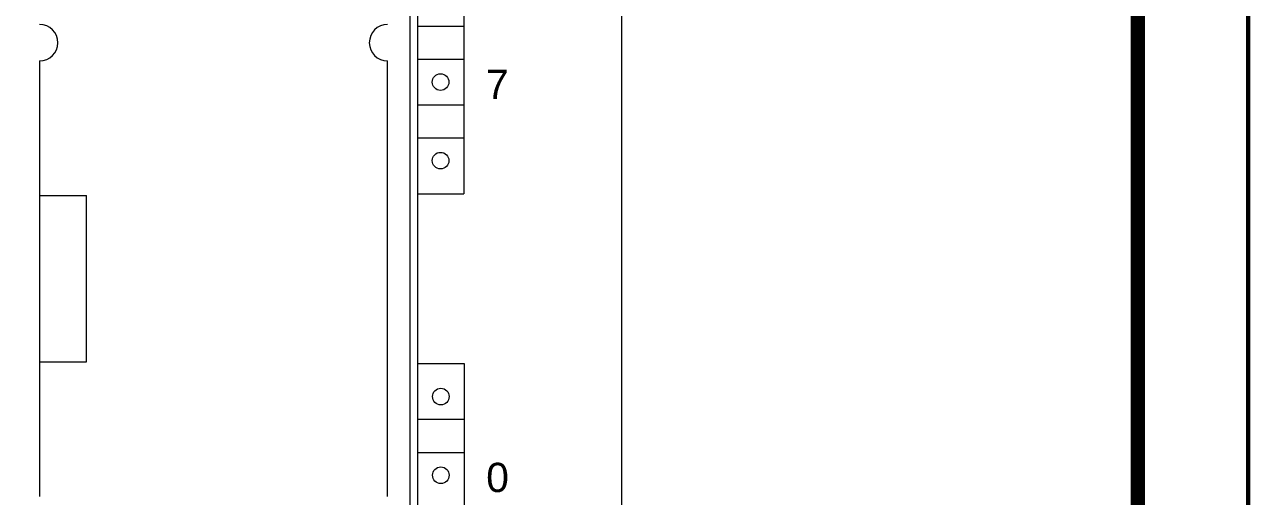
# Model space of a CAD drawing. Header units: millimetres. Extents: x -5035 to 14510, y -7775 to 12.
# Drawn here: x 623.4 to 687, y -2255 to -2230.5 of the extents above; entities that cross this region are included whole.
import ezdxf
from ezdxf.enums import TextEntityAlignment as Align

# ---------------------------------------------------------------- set-up
doc = ezdxf.new("R2010")
doc.units = ezdxf.units.MM
doc.layers.add('Cables eProC', color=81, linetype='Continuous', lineweight=25)
doc.layers.add('eProC - L2', color=41, linetype='Continuous', lineweight=20)
doc.styles.get("Standard").update_dxf_attribs({"font": 'arial.ttf'})

# ---------------------------------------------------------------- blocks, each defined once
blk = doc.blocks.new('eProC - Rótulo')
at = {"layer": 'eProC - L2', "lineweight": 5, "const_width": 0.233}
blk.add_lwpolyline([(0, 0), (297, 0), (297, -210), (0, -210), (0, 0)], dxfattribs=at)
at = {"layer": 'eProC - L2', "lineweight": 40, "const_width": 0.75}
blk.add_lwpolyline([(5.783, -203), (291.251, -203), (291.285, -14.872), (5.818, -14.872)], close=True, dxfattribs=at)
at = {"layer": 'eProC - L2'}
for tag, p in [('GR', (284.939, -193.106)), ('PG', (284.939, -198.932))]:
    blk.add_attdef(tag, text='', height=3, dxfattribs=at).set_placement(p, align=Align.MIDDLE)
blk.add_attdef('DESCRIPCIÓN', text='', height=1.8, dxfattribs=at).set_placement((216.312, -199.609), align=Align.CENTER)

msp = doc.modelspace()

# ---------------------------------------------------------------- linework, layer by layer
at = {"layer": 'eProC - L2', "linetype": 'Continuous'}
for p, q in [((654.393, -2292.79), (654.393, -2194.632)), ((643.4, -2290.591), (643.4, -2196.517)), ((643.777, -2199.108), (643.792, -2288.314)), ((646.196, -2199.108), (646.196, -2239.314)), ((643.792, -2230.597), (646.196, -2230.597)), ((624.161, -2232.403), (624.161, -2255.019)), ((642.222, -2255.019), (642.222, -2232.403)), ((643.792, -2232.325), (646.196, -2232.325)), ((643.792, -2234.681), (646.196, -2234.681)), ((643.792, -2236.408), (646.196, -2236.408)), ((624.161, -2239.392), (626.595, -2239.392)), ((626.595, -2248.03), (626.595, -2239.392)), ((643.792, -2239.314), (646.196, -2239.314)), ((624.161, -2248.03), (626.595, -2248.03)), ((643.792, -2248.109), (646.211, -2248.109)), ((646.211, -2248.109), (646.211, -2288.314)), ((643.792, -2251.014), (646.211, -2251.014)), ((643.792, -2252.742), (646.211, -2252.742))]:
    msp.add_line(p, q, dxfattribs=at)
for centre in [(644.979, -2233.503), (644.979, -2237.586), (644.994, -2249.836), (644.994, -2253.92)]:
    msp.add_circle(centre, 0.432, dxfattribs=at)
for centre, start, end in [((624.161, -2231.461), 270, 90), ((642.222, -2231.461), 90, 270)]:
    msp.add_arc(centre, 0.942, start, end, dxfattribs=at)

# ---------------------------------------------------------------- block references
at = {"layer": 'Cables eProC'}
msp.add_blockref('eProC - Rótulo', (389.919, -2139.41), dxfattribs=at)

# ---------------------------------------------------------------- texts
at = {"layer": 'eProC - L2', "char_height": 1.519, "attachment_point": 5}
for s, insert in [('7', (647.924, -2233.623)), ('0', (647.939, -2254.04))]:
    msp.add_mtext_dynamic_manual_height_columns(s, width=6.72212, gutter_width=9.496, heights=[0], dxfattribs=dict(at, insert=insert))

doc.saveas('drawing.dxf')
